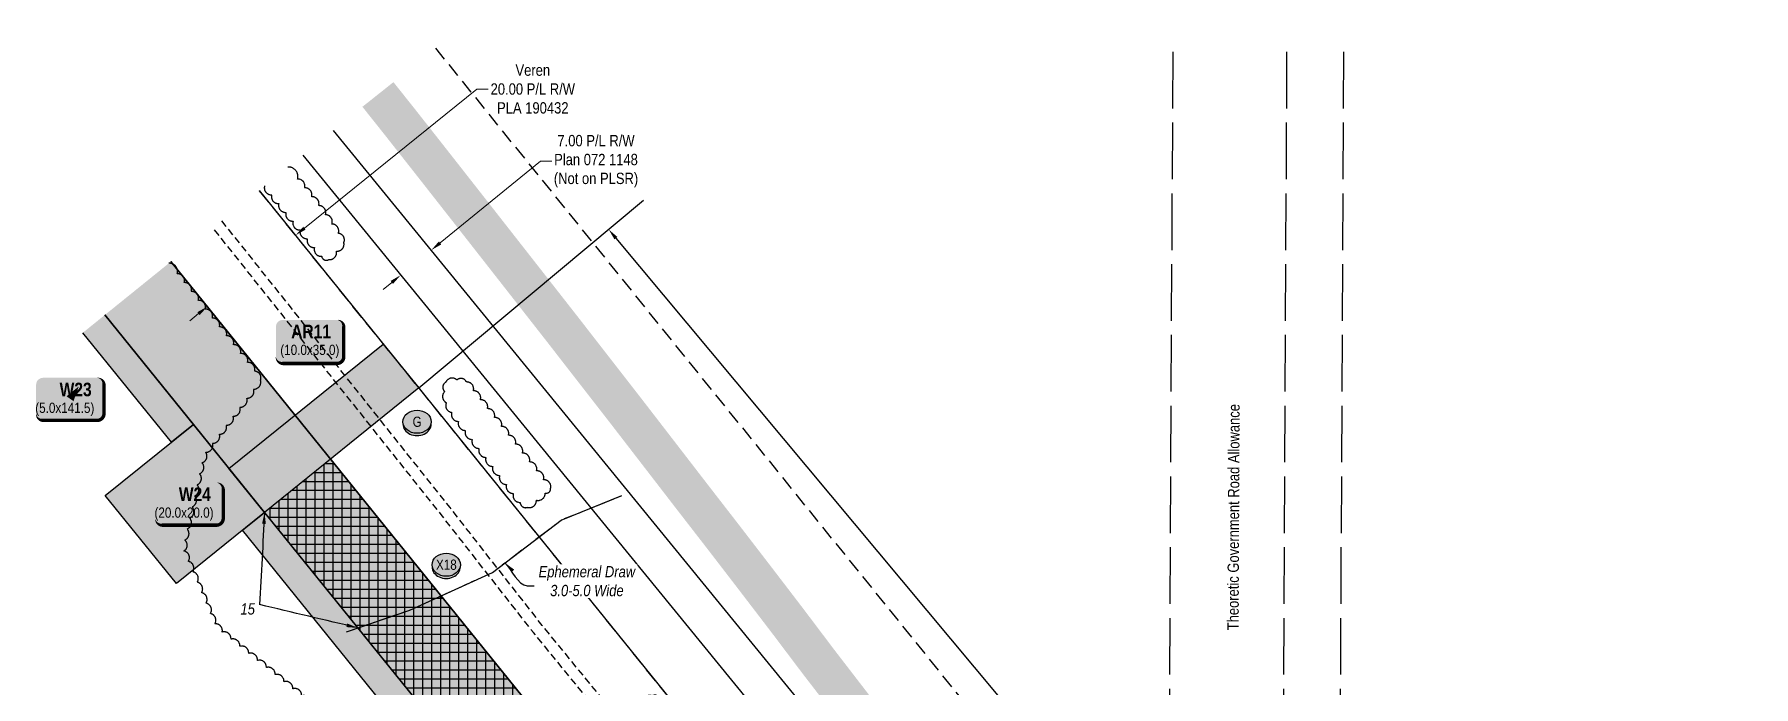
# Model space of a CAD drawing. Extents: x 471563 to 508050, y 6028961 to 6050146.
# Drawn here: x 471929 to 473447, y 6042988 to 6043564 of the extents above; entities that cross this region are included whole.
import ezdxf
from ezdxf.enums import TextEntityAlignment as Align

# ---------------------------------------------------------------- set-up
doc = ezdxf.new("R2010")
doc.units = 0
doc.header["$LTSCALE"] = 5
doc.header["$PDSIZE"] = 0.5
for name, pattern in [('0', [1, 1, 0]), ('foc-ACCESSROAD', [3.75, 2.5, -1.25]), ('foc-TOPO-ephemeral', [6.25, 3.125, -0.625, 0.625, -0.625, 0.625, -0.625]), ('foc-UNSURVEYED', [12.5, 10, -2.5]), ('UG_PIPE', [1.875, 1.25, -0.625])]:
    doc.linetypes.add(name, pattern=pattern)
doc.layers.get('Defpoints').update_dxf_attribs({"color": 9})
for name, color, linetype in [('AS-PIPE-UG', 44, 'UG_PIPE'), ('AS-ROADS', 254, 'Continuous'), ('C-RW', 13, 'Continuous'), ('F-AR', 190, 'foc-ACCESSROAD'), ('F-RW', 190, 'Continuous'), ('L-ROAD-T', 7, 'Continuous'), ('L-USEC', 7, 'foc-UNSURVEYED'), ('P-CROSSINGS', 250, 'Continuous'), ('P-CROSSINGS AR', 250, 'Continuous'), ('P-PROPOSED', 10, 'Continuous'), ('P-PROPOSED-H', 21, 'Continuous'), ('P-TEMP-BLOCKS', 250, 'Continuous'), ('P-TEMP-BLUE-BORE-H', 131, 'Continuous'), ('P-TEMP-H', 41, 'Continuous'), ('P-TEMP-NO CUT-H', 104, 'Continuous'), ('P-TEMP-NO CUT-T', 143, 'Continuous'), ('P-TEMP_WORKSPACE', 46, 'Continuous'), ('P-WORKAREA', 113, 'Continuous'), ('P-WORKAREA-H', 111, 'Continuous'), ('T-BUSH', 110, '0'), ('T-DRAW', 143, 'foc-TOPO-ephemeral'), ('T-WATER-T', 170, 'Continuous')]:
    doc.layers.add(name, color=color, linetype=linetype)
for name, color, linetype, lineweight in [('C-AR-T', 13, 'Continuous', 9), ('F-RW-T', 190, 'Continuous', 9), ('T-TIE-T', 201, 'Continuous', 18)]:
    doc.layers.add(name, color=color, linetype=linetype, lineweight=lineweight)
doc.styles.add('80', font='ARIALN.TTF', dxfattribs={"height": 10})
doc.styles.add('80CG', font='ARIALN.TTF', dxfattribs={"height": 10})
doc.styles.add('80L', font='ARIALN.TTF', dxfattribs={"height": 10})
doc.styles.add('80LS', font='ARIALNI.TTF', dxfattribs={"height": 10})
doc.styles.add('BOLD', font='ARIALNB.TTF')
doc.styles.add('Crossing', font='ARIALN.TTF', dxfattribs={"height": 10})
doc.styles.add('foc-LtypeFont', font='ARIALN.TTF', dxfattribs={"height": 7.35})
doc.styles.add('MtXpl_Arial_Narrow', font='ARIALNI.TTF')
doc.linetypes.add('foc-TOPO-flowdirection-NOLINE', pattern='A,0,[">",foc-LtypeFont,S=0.3,R=0,X=0,Y=-0.945],-20,[">",foc-LtypeFont,S=0.3,R=0,X=0,Y=-0.945],0', length=20)
doc.dimstyles.new('Compass 5 000', dxfattribs={"dimscale": 5, "dimtxt": 9, "dimasz": 2, "dimexe": 0.2, "dimexo": 0.0625, "dimgap": 0.5, "dimtad": 0, "dimtih": 1, "dimtoh": 1, "dimzin": 0, "dimdsep": 46, "dimtxsty": '80CG', "dimcen": 0.1, "dimse1": 1, "dimse2": 1, "dimclrd": 256, "dimclrt": 256, "dimaunit": 1, "dimadec": 4, "dimazin": 0, "dimtfac": 0.06, "dimtofl": 0, "dimtmove": 0, "dimatfit": 1, "dimfxl": 0.2, "dimtolj": 1, "dimtzin": 0, "dimlwd": -1, "dimarcsym": 0})

# ---------------------------------------------------------------- blocks, each defined once
blk = doc.blocks.new('xing2')
h = blk.add_hatch(color=50)
h.dxf.hatch_style = 1
edge = h.paths.add_edge_path()
edge.add_ellipse((0, 0), major_axis=(-12.5, 0), ratio=0.816297, start_angle=0, end_angle=360)
h = blk.add_hatch(color=250)
h.dxf.hatch_style = 1
edge = h.paths.add_edge_path()
edge.add_ellipse((0, -2), major_axis=(-12.5, 0), ratio=0.816297, start_angle=0, end_angle=180)
edge.add_line((12.5, -2), (12.5, 0))
edge.add_ellipse((0, 0), major_axis=(-12.5, 0), ratio=0.816297, start_angle=0, end_angle=180, ccw=False)
edge.add_line((-12.5, 0), (-12.5, -2))
at = {"color": 250}
blk.add_ellipse((0, 0), major_axis=(-12.5, 0), ratio=0.816297, dxfattribs=at)
blk.add_ellipse((0, -2), major_axis=(-12.5, 0), ratio=0.816297, start_param=0, end_param=3.141593, dxfattribs=at)
at = {"color": 250, "style": 'Crossing'}
blk.add_attdef('CROSSING', text='', height=9, dxfattribs=at).set_placement((0.1, 0), align=Align.MIDDLE_CENTER)
at = {"color": 250, "style": 'Crossing', "flags": 1}
for tag, p in [('OWNER', (0.1, -12.5)), ('DESCRIPTION', (0.1, -25.8)), ('LOCATION', (0.1, -39.3)), ('DWG_REF', (0.1, -52.8))]:
    blk.add_attdef(tag, text='', height=9, dxfattribs=at).set_placement(p, align=Align.MIDDLE_CENTER)
blk = doc.blocks.new('*U86')
h = blk.add_hatch(color=111)
edge = h.paths.add_edge_path()
edge.add_line((-24, -20), (24, -20))
edge.add_arc((24, -14), 6, 270, 360)
edge.add_line((30, -14), (30, 12.5))
edge.add_arc((24, 12.5), 6, 0, 90)
edge.add_line((24, 18.5), (-24, 18.5))
edge.add_arc((-24, 12.5), 6, 90, 180)
edge.add_line((-30, 12.5), (-30, -14))
edge.add_arc((-24, -14), 6, 180, 270)
at = {"color": 250, "flags": 128}
blk.add_lwpolyline([(-24, -20, 3, 3, 0), (24, -20, 3, 3, 0.414214), (30, -14, 3, 3, 0), (30, 12.5, 3, 0, 0.414214), (24, 18.5, 0, 0, 0), (-24, 18.5, 0, 0, 0.414214), (-30, 12.5, 0, 0, 0), (-30, -14, 0, 3, 0.414214)], format="xyseb", close=True, dxfattribs=at)
at = {"flags": 128}
blk.add_lwpolyline([(-21.5, -11.6, 0, 7.5, 0), (0, 0, 0, 0, 0)], format="xyseb", dxfattribs=at)
at = {"color": 250}
for tag, p, height, style in [('TEMP_AREA_W1_001', (-9.2, 2.2), 12, 'BOLD'), ('ENTER_TEXT_001', (-30.7, -12.5), 9, '80')]:
    blk.add_attdef(tag, p, '', height=height, dxfattribs=dict(at, style=style))
blk = doc.blocks.new('*U214')
h = blk.add_hatch(color=191)
edge = h.paths.add_edge_path()
edge.add_line((-24, -19.1), (24, -19.1))
edge.add_arc((24, -13.1), 6, 270, 360)
edge.add_line((30, -13.1), (30, 12.5))
edge.add_arc((24, 12.5), 6, 0, 90)
edge.add_line((24, 18.5), (-24, 18.5))
edge.add_arc((-24, 12.5), 6, 90, 180)
edge.add_line((-30, 12.5), (-30, -13.1))
edge.add_arc((-24, -13.1), 6, 180, 270)
at = {"color": 250, "flags": 128}
blk.add_lwpolyline([(-24, -19.1, 3, 3, 0), (24, -19.1, 3, 3, 0.414214), (30, -13.1, 3, 3, 0), (30, 12.5, 3, 0, 0.414214), (24, 18.5, 0, 0, 0), (-24, 18.5, 0, 0, 0.414214), (-30, 12.5, 0, 0, 0), (-30, -13.1, 0, 3, 0.414214)], format="xyseb", close=True, dxfattribs=at)
at = {"flags": 128}
blk.add_lwpolyline([(20.7, 4, 0, 7.5, 0), (0, 0, 0, 0, 0)], format="xyseb", dxfattribs=at)
at = {"color": 250}
for tag, p, height, style in [('TEMP_AREA_W1_001', (-9.2, 2.2), 12, 'BOLD'), ('ENTER_TEXT_001', (-30.7, -12.5), 9, '80')]:
    blk.add_attdef(tag, p, '', height=height, dxfattribs=dict(at, style=style))
blk = doc.blocks.new('*U284')
h = blk.add_hatch(color=191)
edge = h.paths.add_edge_path()
edge.add_line((-24, -19.1), (24, -19.1))
edge.add_arc((24, -13.1), 6, 270, 360)
edge.add_line((30, -13.1), (30, 12.5))
edge.add_arc((24, 12.5), 6, 0, 90)
edge.add_line((24, 18.5), (-24, 18.5))
edge.add_arc((-24, 12.5), 6, 90, 180)
edge.add_line((-30, 12.5), (-30, -13.1))
edge.add_arc((-24, -13.1), 6, 180, 270)
at = {"color": 250, "flags": 128}
blk.add_lwpolyline([(-24, -19.1, 3, 3, 0), (24, -19.1, 3, 3, 0.414214), (30, -13.1, 3, 3, 0), (30, 12.5, 3, 0, 0.414214), (24, 18.5, 0, 0, 0), (-24, 18.5, 0, 0, 0.414214), (-30, 12.5, 0, 0, 0), (-30, -13.1, 0, 3, 0.414214)], format="xyseb", close=True, dxfattribs=at)
at = {"flags": 128}
blk.add_lwpolyline([(7.7, 10.9, 0, 7.5, 0), (0, 0, 0, 0, 0)], format="xyseb", dxfattribs=at)
at = {"color": 250}
for tag, p, height, style in [('TEMP_AREA_W1_001', (-9.2, 2.2), 12, 'BOLD'), ('ENTER_TEXT_001', (-30.7, -12.5), 9, '80')]:
    blk.add_attdef(tag, p, '', height=height, dxfattribs=dict(at, style=style))
blk = doc.blocks.new('*D286')
at = {"layer": 'C-AR-T', "transparency": 16777216}
for p, q in [((472167.8, 6043392.9), (472319.9, 6043515.8)), ((472319.9, 6043515.8), (472329.9, 6043515.8)), ((472074.3, 6043317.5), (472066.5, 6043311.2))]:
    blk.add_line(p, q, dxfattribs=at)
for points in [[(472166.7, 6043394.2), (472168.8, 6043391.7), (472160, 6043386.7)], [(472073.3, 6043318.8), (472075.3, 6043316.2), (472082.1, 6043323.7)]]:
    blk.add_solid(points, dxfattribs=at)
at = {"layer": 'Defpoints', "color": 0, "transparency": 16777216}
for p in [(472160, 6043386.7), (472429, 6043053.6), (472351.1, 6042990.7)]:
    blk.add_point(p, dxfattribs=at)
at = {"layer": 'C-AR-T', "transparency": 16777216, "insert": (472369.4, 6043515.8), "char_height": 10, "attachment_point": 5, "style": '80CG'}
blk.add_mtext('\\A1;Veren\\P20.00 P/L R/W\\PPLA 190432', dxfattribs=at)
blk = doc.blocks.new('*D287')
at = {"layer": 'Defpoints', "color": 0, "transparency": 16777216}
for p in [(472277.6, 6043376.3), (472279.8, 6043373.6), (472250.5, 6043354.1)]:
    blk.add_point(p, dxfattribs=at)
at = {"layer": 'F-RW-T', "transparency": 16777216}
for p, q in [((472287.6, 6043379.9), (472376.1, 6043452.1)), ((472376.1, 6043452.1), (472386.1, 6043452.1)), ((472245, 6043345.1), (472237.2, 6043338.8))]:
    blk.add_line(p, q, dxfattribs=at)
for points in [[(472286.5, 6043381.2), (472288.6, 6043378.6), (472279.8, 6043373.6)], [(472243.9, 6043346.4), (472246, 6043343.8), (472252.7, 6043351.4)]]:
    blk.add_solid(points, dxfattribs=at)
at = {"layer": 'F-RW-T', "transparency": 16777216, "insert": (472425.2, 6043452.1), "char_height": 10, "attachment_point": 5, "style": '80CG'}
blk.add_mtext('\\A1;7.00 P/L R/W\\PPlan 072 1148\\P(Not on PLSR)', dxfattribs=at)
blk = doc.blocks.new('Well_proximity')
h = blk.add_hatch(color=191)
h.dxf.hatch_style = 1
edge = h.paths.add_edge_path()
edge.add_ellipse((0, 0), major_axis=(-12.5, 0), ratio=0.816297, start_angle=0, end_angle=360)
h = blk.add_hatch(color=250)
h.dxf.hatch_style = 1
edge = h.paths.add_edge_path()
edge.add_ellipse((0, -2), major_axis=(-12.5, 0), ratio=0.816297, start_angle=0, end_angle=180)
edge.add_line((12.5, -2), (12.5, 0))
edge.add_ellipse((0, 0), major_axis=(-12.5, 0), ratio=0.816297, start_angle=0, end_angle=180, ccw=False)
edge.add_line((-12.5, 0), (-12.5, -2))
at = {"color": 250}
blk.add_ellipse((0, 0), major_axis=(-12.5, 0), ratio=0.816297, dxfattribs=at)
blk.add_ellipse((0, -2), major_axis=(-12.5, 0), ratio=0.816297, start_param=0, end_param=3.141593, dxfattribs=at)
at = {"color": 250, "style": '80L'}
blk.add_attdef('CROSSING', text='', height=9, dxfattribs=at).set_placement((0.1, 0), align=Align.MIDDLE_CENTER)

msp = doc.modelspace()

# ---------------------------------------------------------------- hatches: boundary and pattern name
at = {"layer": 'P-PROPOSED-H'}
h = msp.add_hatch(color=256, dxfattribs=at)
h.dxf.hatch_style = 1
h.paths.add_polyline_path([(472049.946, 6043363.428), (471991.634, 6043316.324), (472733.647, 6042397.958), (473103.442, 6041990.274), (473205.306, 6041908.12), (473252.365, 6041966.469), (473155.043, 6042044.959), (472790.608, 6042446.734)])
at = {"layer": 'P-TEMP-H'}
h = msp.add_hatch(color=256, dxfattribs=at)
h.dxf.hatch_style = 1
h.paths.add_polyline_path([(471991.634, 6043316.324), (472069.782, 6043219.602), (472050.347, 6043203.898), (471972.196, 6043300.623)])
h = msp.add_hatch(color=256, dxfattribs=at)
h.dxf.hatch_style = 1
h.paths.add_polyline_path([(472132.597, 6043141.859), (472054.853, 6043079.045), (471992.039, 6043156.788), (472069.782, 6043219.602)])
h = msp.add_hatch(color=256, dxfattribs=at)
h.dxf.hatch_style = 1
h.paths.add_polyline_path([(472132.597, 6043141.859), (472733.647, 6042397.958), (472993.778, 6042111.173), (472975.271, 6042094.386), (472714.66, 6042381.699), (472113.161, 6043126.155)])
at = {"layer": 'P-WORKAREA-H'}
h = msp.add_hatch(color=256, dxfattribs=at)
h.dxf.hatch_style = 1
h.paths.add_polyline_path([(472101.189, 6043180.73), (472237.252, 6043290.639), (472268.794, 6043251.877), (472132.597, 6043141.859)])

# ---------------------------------------------------------------- linework, layer by layer
at = {"layer": 'AS-PIPE-UG', "flags": 128}
for points in [[(473281.204, 6042002.228), (473124.037, 6042133.814), (472977.005, 6042301.896), (472687.781, 6042642.924), (472436.755, 6042954.188), (472369.883, 6043035.941), (472288.486, 6043140.015), (472087.006, 6043393.365)], [(473287.48, 6042010.009), (473131.048, 6042140.979), (472984.578, 6042308.419), (472695.483, 6042649.294), (472444.513, 6042960.489), (472377.688, 6043042.184), (472296.333, 6043146.204), (472094.781, 6043399.645)]]:
    msp.add_lwpolyline(points, dxfattribs=at)
at = {"layer": 'AS-ROADS', "const_width": 35, "flags": 128}
msp.add_lwpolyline([(472678.168, 6042936.679), (472649.793, 6042973.424), (472621.583, 6043010.049), (472593.923, 6043046.709), (472565.998, 6043083.214), (472537.973, 6043119.669), (472509.608, 6043156.284), (472481.103, 6043193.259), (472452.383, 6043230.499), (472423.588, 6043267.544), (472394.958, 6043304.414), (472366.343, 6043340.984), (472337.768, 6043377.479), (472309.193, 6043413.974), (472280.658, 6043450.364), (472251.853, 6043486.964), (472232.695, 6043511.05)], dxfattribs=at)
at = {"layer": 'C-RW', "flags": 128}
for points in [[(472127.696, 6043426.233), (472866.557, 6042511.769), (473223.845, 6042117.873), (473315.109, 6042044.268)], [(473252.365, 6041966.469), (473155.043, 6042044.959), (472790.608, 6042446.734), (472049.946, 6043363.428)]]:
    msp.add_lwpolyline(points, dxfattribs=at)
at = {"layer": 'F-AR'}
for points in [[(472283.384, 6043551.996), (472930.201, 6042751.269), (473018.432, 6042642.042), (473080.09, 6042574.023), (473361.228, 6042263.885), (473447.087, 6042192.678)], [(473314.351, 6042043.327), (473223.666, 6042118.004), (473078.574, 6042278.061), (472928.623, 6042443.478), (472866.522, 6042511.988), (472127.886, 6043426.387)]]:
    msp.add_lwpolyline(points, dxfattribs=at)
at = {"layer": 'F-RW', "flags": 128}
for points in [[(473376.707, 6042112.535), (473120.068, 6042344.099), (472193.476, 6043479.37)], [(472166.249, 6043457.376), (473094.641, 6042319.901), (473353.26, 6042086.549)]]:
    msp.add_lwpolyline(points, dxfattribs=at)
at = {"layer": 'L-USEC', "flags": 128}
for points in [[(472934.285, 6043548.662), (472925.845, 6041901.229)], [(473034.87, 6043548.662), (473026.427, 6041900.714)], [(473085.083, 6043548.662), (473076.64, 6041900.457)]]:
    msp.add_lwpolyline(points, dxfattribs=at)
at = {"layer": 'P-TEMP-NO CUT-T'}
msp.add_line((472442.77, 6043384.154), (472857.283, 6042887.831), dxfattribs=at)
at = {"layer": 'P-TEMP-NO CUT-T', "flags": 128}
msp.add_lwpolyline([(472268.794, 6043251.877), (472467.188, 6043417.569)], dxfattribs=at)
at = {"layer": 'P-TEMP-NO CUT-T'}
msp.add_solid([(472444.048, 6043385.221), (472441.491, 6043383.086), (472436.363, 6043391.825)], dxfattribs=at)
at = {"layer": 'P-TEMP_WORKSPACE'}
msp.add_lwpolyline([(471991.634, 6043316.324), (472069.782, 6043219.602), (472050.347, 6043203.898), (471972.196, 6043300.623)], dxfattribs=at)
msp.add_lwpolyline([(472132.597, 6043141.859), (472054.853, 6043079.045), (471992.039, 6043156.788), (472069.782, 6043219.602)], close=True, dxfattribs=at)
at = {"layer": 'P-WORKAREA'}
msp.add_lwpolyline([(472101.189, 6043180.73), (472237.252, 6043290.639), (472268.794, 6043251.877), (472132.597, 6043141.859)], close=True, dxfattribs=at)
at = {"layer": 'T-BUSH', "flags": 128}
for points in [[(472132.62, 6043430.218, 0.52056705), (472138.915, 6043422.455, 0.52056705), (472145.21, 6043414.692, 0.52056705), (472151.505, 6043406.929, 0.52056705), (472157.8, 6043399.165, 0.52056705), (472164.095, 6043391.402, 0.52056705), (472170.39, 6043383.639, 0.52056705), (472176.685, 6043375.875, 0.52056705), (472182.98, 6043368.112, 0.52056705), (472189.373, 6043365.217, 0.52056705), (472195.976, 6043372.72, 0.52056705), (472202.578, 6043380.223, 0.52056705), (472197.694, 6043388.411, 0.52056705), (472192.029, 6043396.645, 0.52056705), (472186.364, 6043404.879, 0.52056705), (472180.425, 6043412.91, 0.52056705), (472174.188, 6043420.721, 0.52056705), (472167.952, 6043428.531, 0.52056705), (472161.715, 6043436.341, 0.52056705), (472153.272, 6043446.915, 0.52056705)], [(473247.129, 6041960.355, 0.52056705), (473239.869, 6041967.224, 0.52056705), (473232.609, 6041974.093, 0.52056705), (473225.349, 6041980.963, 0.52056705), (473218.089, 6041987.832, 0.52056705), (473211.601, 6041982.901, 0.52056705), (473205.298, 6041975.145, 0.52056705), (473198.994, 6041967.388, 0.52056705), (473192.691, 6041959.632, 0.52056705), (473185.359, 6041962.183, 0.52056705), (473177.646, 6041968.54, 0.52056705), (473169.934, 6041974.897, 0.52056705), (473162.222, 6041981.255, 0.52056705), (473154.51, 6041987.612, 0.52056705), (473146.797, 6041993.969, 0.52056705), (473139.085, 6042000.326, 0.52056705), (473131.373, 6042006.684, 0.52056705), (473123.66, 6042013.041, 0.52056705), (473115.948, 6042019.398, 0.52056705), (473108.236, 6042025.755, 0.52056705), (473100.523, 6042032.113, 0.52056705), (473092.811, 6042038.47, 0.52056705), (473085.099, 6042044.827, 0.52056705), (473077.386, 6042051.184, 0.52056705), (473074.097, 6042058.754, 0.52056705), (473077.49, 6042068.155, 0.52056705), (473080.883, 6042077.556, 0.52056705), (473084.276, 6042086.957, 0.52056705), (473087.669, 6042096.359, 0.52056705), (473085.455, 6042104.706, 0.52056705), (473078.881, 6042112.234, 0.52056705), (473072.306, 6042119.761, 0.52056705), (473065.731, 6042127.289, 0.52056705), (473059.156, 6042134.817, 0.52056705), (473052.581, 6042142.344, 0.52056705), (473046.007, 6042149.872, 0.52056705), (473039.432, 6042157.4, 0.52056705), (473032.857, 6042164.927, 0.52056705), (473026.282, 6042172.455, 0.52056705), (473019.707, 6042179.983, 0.52056705), (473013.133, 6042187.511, 0.52056705), (473006.558, 6042195.038, 0.52056705), (472999.983, 6042202.566, 0.52056705), (472993.408, 6042210.094, 0.52056705), (472986.687, 6042214.335, 0.52056705), (472979.467, 6042207.423, 0.52056705), (472972.248, 6042200.511, 0.52056705), (472965.029, 6042193.599, 0.52056705), (472957.809, 6042186.687, 0.52056705), (472950.59, 6042179.775, 0.52056705), (472943.371, 6042172.863, 0.52056705), (472936.151, 6042165.951, 0.52056705), (472928.932, 6042159.039, 0.52056705), (472921.555, 6042165.732, 0.52056705), (472914.176, 6042172.474, 0.52056705), (472906.798, 6042179.217, 0.52056705), (472899.42, 6042185.959, 0.52056705), (472892.042, 6042192.701, 0.52056705), (472884.664, 6042199.443, 0.52056705), (472877.286, 6042206.186, 0.52056705), (472869.908, 6042212.928, 0.52056705), (472862.53, 6042219.67, 0.52056705), (472855.152, 6042226.412, 0.52056705), (472850.291, 6042233.225, 0.52056705), (472857.278, 6042240.371, 0.52056705), (472864.266, 6042247.518, 0.52056705), (472871.253, 6042254.664, 0.52056705), (472878.241, 6042261.81, 0.52056705), (472885.229, 6042268.956, 0.52056705), (472892.216, 6042276.102, 0.52056705), (472899.204, 6042283.249, 0.52056705), (472906.191, 6042290.395, 0.52056705), (472913.179, 6042297.541, 0.52056705), (472920.167, 6042304.687, 0.52056705), (472927.154, 6042311.833, 0.52056705), (472934.142, 6042318.979, 0.52056705), (472941.129, 6042326.126, 0.52056705), (472948.117, 6042333.272, 0.52056705), (472955.104, 6042340.418, 0.52056705), (472962.092, 6042347.564, 0.52056705), (472969.08, 6042354.71, 0.52056705), (472976.067, 6042361.857, 0.52056705), (472983.055, 6042369.003, 0.52056705), (472986.674, 6042376.119, 0.52056705), (472979.56, 6042383.14, 0.52056705), (472972.447, 6042390.161, 0.52056705), (472965.333, 6042397.182, 0.52056705), (472958.22, 6042404.203, 0.52056705), (472951.107, 6042411.224, 0.52056705), (472943.993, 6042418.245, 0.52056705), (472936.88, 6042425.266, 0.52056705), (472929.766, 6042432.287, 0.52056705), (472922.653, 6042439.307, 0.52056705), (472915.54, 6042446.328, 0.52056705), (472908.426, 6042453.349, 0.52056705), (472901.313, 6042460.37, 0.52056705), (472894.199, 6042467.391, 0.52056705), (472887.086, 6042474.412, 0.52056705), (472893.828, 6042480.369, 0.52056705), (472901.929, 6042486.222, 0.52056705), (472910.031, 6042492.075, 0.52056705), (472918.133, 6042497.928, 0.52056705), (472926.235, 6042503.78, 0.52056705), (472934.332, 6042509.633, 0.52056705), (472927.376, 6042516.811, 0.52056705), (472920.421, 6042523.989, 0.52056705), (472913.466, 6042531.166, 0.52056705), (472906.51, 6042538.344, 0.52056705), (472899.555, 6042545.522, 0.52056705), (472892.6, 6042552.699, 0.52056705), (472885.645, 6042559.877, 0.52056705), (472878.689, 6042567.054, 0.52056705), (472871.734, 6042574.232, 0.52056705), (472864.779, 6042581.41, 0.52056705), (472857.823, 6042588.587, 0.52056705), (472850.868, 6042595.765, 0.52056705), (472843.913, 6042602.943, 0.52056705), (472836.958, 6042610.12, 0.52056705), (472830.002, 6042617.298, 0.52056705), (472823.047, 6042624.475, 0.52056705), (472816.092, 6042631.653, 0.52056705), (472809.136, 6042638.831, 0.52056705), (472802.181, 6042646.008, 0.52056705), (472795.226, 6042653.186, 0.52056705), (472788.271, 6042660.364, 0.52056705), (472781.315, 6042667.541, 0.52056705), (472774.36, 6042674.719, 0.52056705), (472767.405, 6042681.896, 0.52056705), (472760.449, 6042689.074, 0.52056705), (472753.494, 6042696.252, 0.52056705), (472746.539, 6042703.429, 0.52056705), (472739.584, 6042710.607, 0.52056705), (472732.628, 6042717.784, 0.52056705), (472725.673, 6042724.962, 0.52056705), (472718.718, 6042732.14, 0.52056705), (472711.762, 6042739.317, 0.52056705), (472704.807, 6042746.495, 0.52056705), (472697.852, 6042753.673, 0.52056705), (472690.896, 6042760.85, 0.52056705), (472683.941, 6042768.028, 0.52056705), (472676.986, 6042775.205, 0.52056705), (472670.031, 6042782.383, 0.52056705), (472663.075, 6042789.561, 0.52056705), (472656.12, 6042796.738, 0.52056705), (472649.165, 6042803.916, 0.52056705), (472642.209, 6042811.094, 0.52056705), (472635.254, 6042818.271, 0.52056705), (472628.299, 6042825.449, 0.52056705), (472621.344, 6042832.626, 0.52056705), (472614.388, 6042839.804, 0.52056705), (472607.433, 6042846.982, 0.52056705), (472600.478, 6042854.159, 0.52056705), (472593.522, 6042861.337, 0.52056705), (472586.567, 6042868.515, 0.52056705), (472579.612, 6042875.692, 0.52056705), (472572.657, 6042882.87, 0.52056705), (472565.701, 6042890.047, 0.52056705), (472558.746, 6042897.225, 0.52056705), (472551.791, 6042904.403, 0.52056705), (472544.835, 6042911.58, 0.52056705), (472537.88, 6042918.758, 0.52056705), (472530.925, 6042925.936, 0.52056705), (472523.97, 6042933.113, 0.52056705), (472517.014, 6042940.291, 0.52056705), (472510.059, 6042947.468, 0.52056705), (472503.104, 6042954.646, 0.52056705), (472496.148, 6042961.824, 0.52056705), (472489.193, 6042969.001, 0.52056705), (472482.238, 6042976.179, 0.52056705), (472474.902, 6042979.852, 0.52056705), (472466.568, 6042974.334, 0.52056705), (472458.234, 6042968.817, 0.52056705), (472449.9, 6042963.299, 0.52056705), (472441.567, 6042957.782, 0.52056705), (472433.233, 6042952.265, 0.52056705), (472424.899, 6042946.747, 0.52056705), (472416.565, 6042941.23, 0.52056705), (472408.231, 6042935.712, 0.52056705), (472399.898, 6042930.195, 0.52056705), (472391.564, 6042924.677, 0.52056705), (472383.23, 6042919.16, 0.52056705), (472374.896, 6042913.643, 0.52056705), (472366.562, 6042908.125, 0.52056705), (472358.228, 6042902.608, 0.52056705), (472348.986, 6042904.294, 0.52056705), (472339.543, 6042907.569, 0.52056705), (472330.101, 6042910.844, 0.52056705), (472320.658, 6042914.12, 0.52056705), (472311.215, 6042917.395, 0.52056705), (472301.783, 6042920.702, 0.52056705), (472292.395, 6042924.131, 0.52056705), (472283.007, 6042927.561, 0.52056705), (472273.619, 6042930.99, 0.52056705), (472264.231, 6042934.419, 0.52056705), (472254.844, 6042937.849, 0.52056705), (472245.456, 6042941.278, 0.52056705), (472236.068, 6042944.708, 0.52056705), (472226.68, 6042948.137, 0.52056705), (472217.292, 6042951.567, 0.52056705), (472207.904, 6042954.996, 0.52056705), (472198.516, 6042958.426, 0.52056705), (472189.128, 6042961.855, 0.52056705), (472180.935, 6042967.405, 0.52056705), (472173.141, 6042973.661, 0.52056705), (472165.347, 6042979.918, 0.52056705), (472157.553, 6042986.174, 0.52056705), (472149.758, 6042992.431, 0.52056705), (472141.964, 6042998.687, 0.52056705), (472134.17, 6043004.944, 0.52056705), (472126.376, 6043011.201, 0.52056705), (472118.582, 6043017.457, 0.52056705), (472110.787, 6043023.714, 0.52056705), (472102.993, 6043029.97, 0.52056705), (472095.199, 6043036.227, 0.52056705), (472088.696, 6043043.459, 0.52056705), (472084.809, 6043052.666, 0.52056705), (472080.921, 6043061.874, 0.52056705), (472077.034, 6043071.082, 0.52056705), (472073.146, 6043080.29, 0.52056705), (472069.259, 6043089.497, 0.52056705), (472065.372, 6043098.705, 0.52056705), (472061.484, 6043107.913, 0.52056705), (472062.135, 6043117.529, 0.52056705), (472064.318, 6043127.282, 0.52056705), (472066.5, 6043137.035, 0.52056705), (472068.683, 6043146.789, 0.52056705), (472070.866, 6043156.542, 0.52056705), (472073.049, 6043166.296, 0.52056705), (472075.232, 6043176.049, 0.52056705), (472077.415, 6043185.802, 0.52056705), (472080.664, 6043195.061, 0.52056705), (472086.707, 6043203.022, 0.52056705), (472092.75, 6043210.983, 0.52056705), (472098.793, 6043218.944, 0.52056705), (472104.836, 6043226.904, 0.52056705), (472110.879, 6043234.865, 0.52056705), (472116.922, 6043242.826, 0.52056705), (472122.965, 6043250.787, 0.52056705), (472129.008, 6043258.748, 0.52056705), (472123.789, 6043266.588, 0.52056705), (472117.577, 6043274.418, 0.52056705), (472111.364, 6043282.247, 0.52056705), (472105.151, 6043290.076, 0.52056705), (472098.939, 6043297.905, 0.52056705), (472092.726, 6043305.735, 0.52056705), (472086.514, 6043313.564, 0.52056705), (472080.301, 6043321.393, 0.52056705), (472074.089, 6043329.223, 0.52056705), (472067.876, 6043337.052, 0.52056705), (472061.663, 6043344.881, 0.52056705), (472055.451, 6043352.711, 0.52056705), (472048.102, 6043361.972, 0.52056705)]]:
    msp.add_lwpolyline(points, format="xyb", dxfattribs=at)
msp.add_lwpolyline([(472385.036, 6043162.945, 0.52056705), (472378.847, 6043170.792, 0.52056705), (472372.657, 6043178.639, 0.52056705), (472366.467, 6043186.487, 0.52056705), (472360.277, 6043194.334, 0.52056705), (472354.087, 6043202.181, 0.52056705), (472347.897, 6043210.028, 0.52056705), (472341.707, 6043217.876, 0.52056705), (472335.517, 6043225.723, 0.52056705), (472329.328, 6043233.57, 0.52056705), (472323.138, 6043241.418, 0.52056705), (472316.948, 6043249.265, 0.52056705), (472310.758, 6043257.112, 0.52056705), (472302.369, 6043258.929, 0.52056705), (472292.581, 6043256.908, 0.52056705), (472291.619, 6043248.725, 0.52056705), (472293.095, 6043238.84, 0.52056705), (472297.775, 6043230.306, 0.52056705), (472303.826, 6043222.351, 0.52056705), (472309.877, 6043214.396, 0.52056705), (472315.928, 6043206.441, 0.52056705), (472321.978, 6043198.486, 0.52056705), (472328.029, 6043190.532, 0.52056705), (472334.08, 6043182.577, 0.52056705), (472340.131, 6043174.622, 0.52056705), (472346.182, 6043166.667, 0.52056705), (472352.233, 6043158.712, 0.52056705), (472358.284, 6043150.757, 0.52056705), (472364.766, 6043146.43, 0.52056705), (472372.515, 6043152.743, 0.52056705), (472380.264, 6043159.056, 0.52056705)], format="xyb", close=True, dxfattribs=at)
at = {"layer": 'T-DRAW', "flags": 128}
msp.add_lwpolyline([(472204.998, 6043036.534), (472260.848, 6043055.739), (472333.753, 6043088.979), (472394.503, 6043135.204), (472448.093, 6043156.864)], dxfattribs=at)
at = {"layer": 'T-DRAW', "linetype": 'foc-TOPO-flowdirection-NOLINE', "flags": 128}
msp.add_lwpolyline([(472204.998, 6043036.534), (472260.848, 6043055.739), (472333.753, 6043088.979), (472394.503, 6043135.204), (472448.093, 6043156.864)], dxfattribs=at)

# ---------------------------------------------------------------- block references
at = {"layer": 'P-CROSSINGS', "xscale": 0.99947143, "yscale": 0.99947143, "zscale": 0.99947143}
msp.add_blockref('xing2', (472292.992, 6043095.756), dxfattribs=at).add_auto_attribs({'CROSSING': 'X18'})
at = {"layer": 'P-CROSSINGS AR', "linetype": 'Continuous', "xscale": 0.99947143, "yscale": 0.99947143, "zscale": 0.99947143}
msp.add_blockref('Well_proximity', (472267.212, 6043222.001), dxfattribs=at).add_auto_attribs({'CROSSING': 'G'})
at = {"layer": 'P-TEMP-BLOCKS'}
ref = msp.add_blockref('*U86', (472172.56, 6043293.456), dxfattribs=dict(at, xscale=0.9994796499999833, yscale=0.9994796499999833, zscale=0.9994796499999833))
ref.add_attrib('TEMP_AREA_W1_001', 'AR11', (472156.12, 6043295.699), dxfattribs={"layer": '0', "color": 250, "height": 11.9938, "style": 'BOLD'})
ref.add_attrib('ENTER_TEXT_001', '(10.0x35.0)', (472146.498, 6043280.992), dxfattribs={"layer": '0', "color": 250, "height": 8.99532, "style": '80'})
at = {"layer": 'P-TEMP-BLOCKS', "xscale": 0.9994796499999833, "yscale": 0.9994796499999833, "zscale": 0.9994796499999833}
for name, p, values in [('*U284', (471960.895, 6043242.311), {'TEMP_AREA_W1_001': 'W23', 'ENTER_TEXT_001': '(5.0x141.5)'}), ('*U214', (472066.132, 6043149.754), {'TEMP_AREA_W1_001': 'W24', 'ENTER_TEXT_001': '(20.0x20.0)'})]:
    msp.add_blockref(name, p, dxfattribs=at).add_auto_attribs(values)

# ---------------------------------------------------------------- dimensions: what is measured, and where the dimension line sits
at = {"layer": 'C-AR-T'}
dim = msp.add_linear_dim(base=(472159.975, 6043386.663), p1=(472351.122, 6042990.673), p2=(472429.019, 6043053.597), angle=38.930667, text='Veren\\P20.00 P/L R/W\\PPLA 190432', dimstyle='Compass 5 000', dxfattribs=at)
dim.commit()
dim.dimension.update_dxf_attribs({"geometry": '*D286', "text_midpoint": (472369.393, 6043515.811), "dimtype": 161})
at = {"layer": 'F-RW-T'}
dim = msp.add_linear_dim(base=(472279.83, 6043373.568), p1=(472250.504, 6043354.147), p2=(472277.619, 6043376.278), angle=39.220846, text='7.00 P/L R/W\\PPlan 072 1148\\P(Not on PLSR)', dimstyle='Compass 5 000', dxfattribs=at)
dim.commit()
dim.dimension.update_dxf_attribs({"geometry": '*D287', "text_midpoint": (472425.153, 6043452.146), "dimtype": 161})

# ---------------------------------------------------------------- next in the draw order: texts
at = {"layer": 'L-ROAD-T', "insert": (472982.929, 6043137.765), "char_height": 9.99471, "width": 199.442, "attachment_point": 2, "rotation": 89.737655, "style": '80L', "bg_fill": 3, "box_fill_scale": 1.15, "bg_fill_color": 256, "bg_fill_true_color": 256, "bg_fill_transparency": 0}
msp.add_mtext('Theoretic Government Road Allowance', dxfattribs=at)

# ---------------------------------------------------------------- next in the draw order: hatches: boundary and pattern name
at = {"layer": 'P-TEMP-BLUE-BORE-H'}
h = msp.add_hatch(color=256, dxfattribs=at)
h.dxf.hatch_style = 1
h.paths.add_polyline_path([(472993.778, 6042111.173), (472733.647, 6042397.958), (472132.597, 6043141.859), (472190.909, 6043188.963), (472790.608, 6042446.734), (473049.301, 6042161.536)])
at = {"layer": 'P-TEMP-NO CUT-H', "ltscale": 2}
h = msp.add_hatch(dxfattribs=at)
h.set_pattern_fill('ANSI37', color=256, scale=2.498679, angle=45)
h.set_pattern_definition([(90, (-1972.579, 2196.017), (-7.933304476, 0), []), (180, (-1972.579, 2196.017), (-9e-16, -7.933304476), [])])
h.paths.add_polyline_path([(472993.778, 6042111.173), (472733.647, 6042397.958), (472132.597, 6043141.859), (472190.909, 6043188.963), (472790.608, 6042446.734), (473049.301, 6042161.536)])

# ---------------------------------------------------------------- next in the draw order: linework, layer by layer
at = {"layer": 'P-PROPOSED'}
for points in [[(472049.946, 6043363.428), (472790.608, 6042446.734), (473155.043, 6042044.959), (473252.365, 6041966.469)], [(473205.306, 6041908.12), (473103.442, 6041990.274), (472733.647, 6042397.958), (471991.634, 6043316.324)]]:
    msp.add_lwpolyline(points, dxfattribs=at)
at = {"layer": 'P-TEMP_WORKSPACE'}
msp.add_lwpolyline([(472132.597, 6043141.859), (472733.647, 6042397.958), (472993.778, 6042111.173), (472975.271, 6042094.386), (472714.66, 6042381.699), (472113.161, 6043126.155)], close=True, dxfattribs=at)

# ---------------------------------------------------------------- next in the draw order: texts
at = {"layer": 'T-TIE-T', "insert": (472111.341, 6043061.724), "char_height": 9.9948, "width": 12.94303, "attachment_point": 1, "style": '80LS', "bg_fill": 3, "box_fill_scale": 1.15, "bg_fill_color": 256, "bg_fill_true_color": 256, "bg_fill_transparency": 0}
msp.add_mtext('15', dxfattribs=at)
at = {"layer": 'T-WATER-T', "insert": (472417.139, 6043094.605), "char_height": 9.99471, "width": 85.98222, "attachment_point": 2, "style": 'MtXpl_Arial_Narrow', "bg_fill": 3, "box_fill_scale": 1.15, "bg_fill_color": 256, "bg_fill_true_color": 256, "bg_fill_transparency": 0}
msp.add_mtext('Ephemeral Draw\\P3.0-5.0 Wide', dxfattribs=at)

# ---------------------------------------------------------------- next in the draw order: leaders
at = {"layer": 'T-TIE-T', "path_type": 1}
for points in [[(472132.597, 6043141.859), (472128.183, 6043060.516)], [(472214.935, 6043039.951), (472128.183, 6043060.516)]]:
    msp.add_leader(points, dimstyle='Compass 5 000', override={"dimgap": 0.5, "dimtad": 0}, dxfattribs=at)
at = {"layer": 'T-WATER-T', "path_type": 1}
msp.add_leader([(472344.838, 6043097.414), (472364.513, 6043077.076), (472370.744, 6043077.076)], dimstyle='Compass 5 000', override={"dimgap": 0.5, "dimtad": 0}, dxfattribs=at)

doc.saveas('drawing.dxf')
